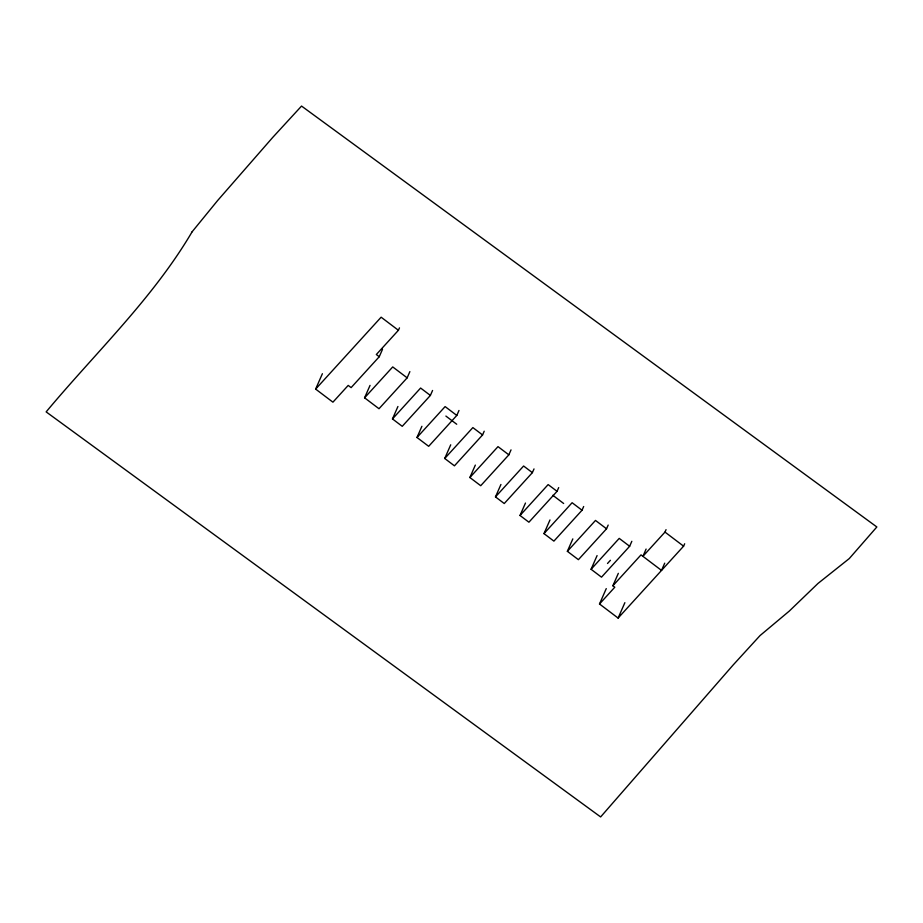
<?xml version="1.0" encoding="UTF-8"?>
<svg xmlns="http://www.w3.org/2000/svg" width="923" height="923" viewBox="0 0 923 923"><rect width="100%" height="100%" fill="white"/><g stroke="black" fill="none" stroke-linecap="round" stroke-linejoin="round"><path stroke-width="1.38" d="M382.526 349.275L379.249 356.728L351.121 387.614L348.202 385.41L332.926 402.174L315.643 389.091L322.392 373.711M409.87 371.623L407.147 377.842L379.007 408.727L364.585 397.813L370.042 385.387M379.249 356.728L376.33 354.524L398.413 330.284L399.474 327.861M432.564 390.464L430.383 395.436L402.243 426.322L392.483 418.927L397.928 406.501M458.985 410.47L456.804 415.431L428.676 446.317L416.988 437.479L421.903 426.299M484.206 431.214L482.567 434.941L454.439 465.827L444.724 458.477L450.724 444.805M511.03 449.87L508.85 454.831L480.721 485.717L469.876 477.514L475.333 465.088M534.013 468.919L532.375 472.645L504.246 503.531L495.478 496.897L500.935 484.471M558.692 487.598L557.054 491.324L528.914 522.21L520.018 515.472L525.475 503.047M583.671 506.508L582.032 510.234L553.904 541.12L543.982 533.609L549.981 519.949M608.176 525.06L606.538 528.787L578.398 559.673L567.368 551.319L572.825 538.894M631.828 541.305L629.648 546.278L601.508 577.163L591.078 569.272L597.077 555.6M684.67 543.751L683.597 546.174L618.11 618.075L599.512 603.988L606.261 588.609M599.512 603.988L614.787 587.213L612.872 585.77L618.329 573.345M642.927 556.338L646.1 549.058M618.11 618.075L624.871 602.684M642.904 556.315L664.987 532.086L666.048 529.664M664.71 563.157L661.526 570.414L641.012 554.885L612.872 585.77M315.643 389.091L381.13 317.2L398.413 330.284M364.585 397.813L392.725 366.927L407.147 377.842M392.483 418.927L420.611 388.041L430.383 395.436M416.988 437.479L445.117 406.593L456.804 415.431M444.724 458.477L472.864 427.591L482.567 434.941M469.876 477.514L498.005 446.628L508.85 454.831M495.478 496.897L523.606 466.011L532.375 472.645M520.018 515.472L548.147 484.587L557.054 491.324M543.982 533.609L572.11 502.723L582.032 510.234M567.368 551.319L595.497 520.434L606.538 528.787M591.078 569.272L619.218 538.386L629.648 546.278M607.507 563.491L610.426 560.296M664.987 532.086L683.597 546.174M552.842 495.293L563.653 503.485M445.89 416.065L456.712 424.245M192.111 231.8C152.664 298.81 95.611 352.574 46.15 411.889L600.631 816.936L733.15 664.987L760.021 635.589L789.292 611.072L817.997 583.44L849.287 558.553L876.85 526.964L301.544 106.064L272.747 137.389L217.597 200.568L192.111 231.8"/></g></svg>
